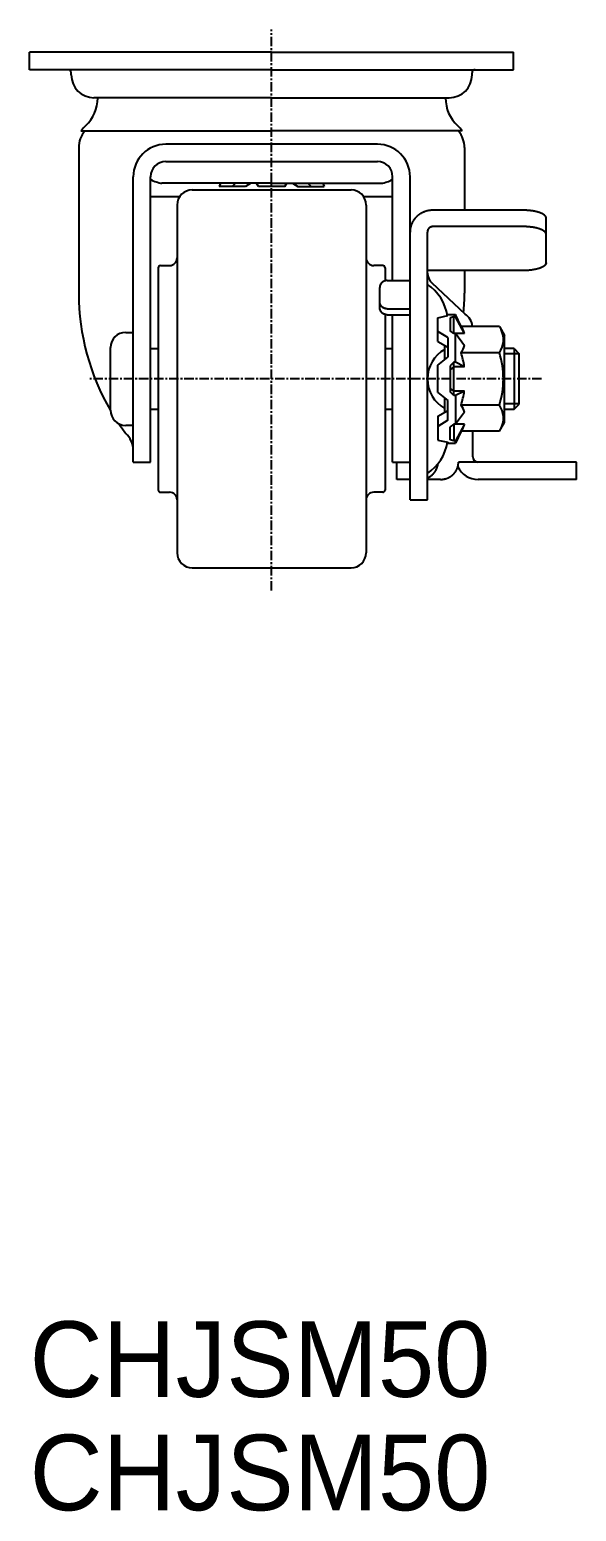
# Model space of a CAD drawing. Extents: x -3293 to -3089, y -779 to -454.
# Drawn here: x -3293.4 to -3221.1, y -778.6 to -582.6 of the extents above; entities that cross this region are included whole.
import ezdxf

# ---------------------------------------------------------------- set-up
doc = ezdxf.new("R2010")
doc.units = 0
doc.linetypes.add('CENTER', pattern=[2, 1.25, -0.25, 0.25, -0.25])
doc.layers.get('0').update_dxf_attribs({"linetype": 'CONTINUOUS'})
doc.layers.get('DEFPOINTS').update_dxf_attribs({"linetype": 'CONTINUOUS'})
doc.layers.add('CENTER', color=1, linetype='CENTER')

msp = doc.modelspace()

# ---------------------------------------------------------------- linework, layer by layer
at = {"color": 7, "linetype": 'CONTINUOUS'}
for p, q in [((-3261.37, -585.61), (-3293.37, -585.61)), ((-3293.37, -587.91), (-3293.37, -585.61)), ((-3261.37, -585.61), (-3229.37, -585.61)), ((-3229.37, -587.91), (-3229.37, -585.61)), ((-3261.37, -587.91), (-3293.37, -587.91)), ((-3261.37, -587.91), (-3229.37, -587.91)), ((-3287.87, -588.61), (-3287.87, -588.31)), ((-3234.87, -588.61), (-3234.87, -588.31)), ((-3261.37, -591.61), (-3284.87, -591.61)), ((-3284.37, -591.61), (-3284.37, -591.66)), ((-3261.37, -591.61), (-3237.87, -591.61)), ((-3238.37, -591.61), (-3238.37, -591.66)), ((-3286.59, -596.01), (-3261.37, -596.01)), ((-3247.37, -597.77), (-3275.37, -597.77)), ((-3236.15, -596.01), (-3261.37, -596.01)), ((-3286.87, -598.22), (-3286.87, -617.49)), ((-3235.87, -598.22), (-3235.87, -606.5)), ((-3275.37, -600.06), (-3247.37, -600.06)), ((-3279.67, -639.81), (-3279.67, -602.07)), ((-3277.37, -639.81), (-3277.37, -602.06)), ((-3261.37, -602.94), (-3275.87, -602.94)), ((-3268.13, -602.94), (-3268.32, -603.34)), ((-3264.83, -603.34), (-3268.32, -603.34)), ((-3266.14, -602.94), (-3266.58, -603.34)), ((-3264.14, -602.94), (-3264.83, -603.34)), ((-3263.11, -603.34), (-3263.37, -602.94)), ((-3259.63, -603.34), (-3263.11, -603.34)), ((-3261.37, -602.94), (-3246.87, -602.94)), ((-3259.63, -603.34), (-3259.37, -602.94)), ((-3258.6, -602.94), (-3257.91, -603.34)), ((-3257.91, -603.34), (-3254.42, -603.34)), ((-3256.6, -602.94), (-3256.16, -603.34)), ((-3254.61, -602.94), (-3254.42, -603.34)), ((-3245.37, -615.79), (-3245.37, -602.06)), ((-3243.07, -644.81), (-3243.07, -602.07)), ((-3273.55, -604.72), (-3277.37, -604.72)), ((-3271.87, -603.81), (-3250.87, -603.81)), ((-3245.37, -604.72), (-3249.19, -604.72)), ((-3273.87, -605.81), (-3273.87, -651.81)), ((-3248.87, -605.81), (-3248.87, -651.81)), ((-3228.07, -606.5), (-3240.07, -606.5)), ((-3225.07, -613.45), (-3225.07, -607.53)), ((-3240.77, -644.81), (-3240.77, -609.4)), ((-3228.07, -608.66), (-3240.07, -608.66)), ((-3276.37, -614.11), (-3276.37, -643.51)), ((-3276.07, -613.81), (-3274.87, -613.81)), ((-3246.67, -613.81), (-3247.87, -613.81)), ((-3246.37, -614.11), (-3246.37, -615.83)), ((-3228.07, -614.48), (-3240.77, -614.48)), ((-3235.87, -614.48), (-3235.87, -617.49)), ((-3247.07, -619.39), (-3247.07, -616.73)), ((-3246.07, -615.79), (-3243.07, -615.79)), ((-3235.77, -620.23), (-3240.13, -616.13)), ((-3247.07, -619.54), (-3247.06, -619.54)), ((-3246.37, -620.29), (-3246.37, -643.51)), ((-3246.07, -619.54), (-3243.07, -619.54)), ((-3246.07, -620.33), (-3243.07, -620.33)), ((-3245.37, -639.81), (-3245.37, -620.33)), ((-3239.37, -620.72), (-3238.07, -620.44)), ((-3239.37, -623.86), (-3239.37, -620.72)), ((-3238.07, -620.31), (-3237.07, -620.31)), ((-3238.07, -620.44), (-3238.07, -620.31)), ((-3237.27, -620.6), (-3237.77, -620.74)), ((-3237.77, -620.74), (-3237.77, -622.46)), ((-3237.27, -622.8), (-3237.27, -620.6)), ((-3237.07, -620.6), (-3237.27, -620.6)), ((-3236.31, -621.88), (-3237.07, -620.31)), ((-3237.07, -620.31), (-3237.07, -620.6)), ((-3235.88, -622.81), (-3237.07, -620.6)), ((-3280.67, -622.66), (-3279.67, -622.66)), ((-3238.07, -623.33), (-3239.37, -622.52)), ((-3237.27, -622.8), (-3237.77, -622.46)), ((-3237.07, -622.8), (-3237.27, -622.8)), ((-3237.07, -626.61), (-3237.07, -622.8)), ((-3235.88, -624.42), (-3237.07, -622.8)), ((-3235.88, -622.81), (-3237.06, -622.81)), ((-3231.25, -621.88), (-3236.31, -621.88)), ((-3231.25, -621.88), (-3230.57, -623.06)), ((-3230.57, -634.56), (-3230.57, -623.06)), ((-3282.67, -632.96), (-3282.67, -624.66)), ((-3277.37, -624.81), (-3276.37, -624.81)), ((-3246.37, -624.81), (-3245.37, -624.81)), ((-3239.37, -623.86), (-3238.07, -624.61)), ((-3238.47, -626.26), (-3238.47, -624.38)), ((-3238.07, -623.33), (-3238.07, -625.93)), ((-3229.3, -624.81), (-3230.57, -624.81)), ((-3229.3, -624.81), (-3229.3, -632.81)), ((-3229.3, -624.81), (-3228.67, -625.44)), ((-3239.37, -627.01), (-3238.07, -625.93)), ((-3239.37, -630.61), (-3239.37, -627.01)), ((-3237.27, -626.61), (-3237.77, -627.1)), ((-3237.77, -627.1), (-3237.77, -630.52)), ((-3237.07, -626.61), (-3237.27, -626.61)), ((-3237.27, -631.01), (-3237.27, -626.61)), ((-3235.88, -627.2), (-3237.07, -626.61)), ((-3231.25, -625.35), (-3236.31, -625.35)), ((-3228.67, -625.44), (-3228.67, -632.19)), ((-3237.27, -627.2), (-3237.77, -627.59)), ((-3235.88, -627.2), (-3237.27, -627.2)), ((-3239.37, -630.61), (-3238.07, -631.69)), ((-3237.27, -630.42), (-3237.77, -630.03)), ((-3237.27, -631.01), (-3237.77, -630.52)), ((-3235.88, -630.42), (-3237.27, -630.42)), ((-3237.07, -631.01), (-3237.27, -631.01)), ((-3235.88, -630.42), (-3237.07, -631.01)), ((-3237.07, -631.01), (-3237.07, -634.82)), ((-3277.37, -632.81), (-3276.37, -632.81)), ((-3246.37, -632.81), (-3245.37, -632.81)), ((-3239.37, -633.76), (-3238.07, -633.01)), ((-3238.47, -633.24), (-3238.47, -631.36)), ((-3238.07, -634.29), (-3238.07, -631.69)), ((-3231.25, -632.27), (-3236.31, -632.27)), ((-3230.57, -632.81), (-3229.3, -632.81)), ((-3229.3, -632.81), (-3228.67, -632.19)), ((-3279.67, -634.96), (-3280.67, -634.96)), ((-3239.37, -633.76), (-3239.37, -636.91)), ((-3238.07, -634.29), (-3239.37, -635.1)), ((-3237.27, -634.82), (-3237.77, -635.16)), ((-3237.07, -634.82), (-3237.27, -634.82)), ((-3237.27, -634.82), (-3237.27, -637.02)), ((-3235.88, -633.2), (-3237.07, -634.82)), ((-3235.88, -634.81), (-3237.07, -637.02)), ((-3235.88, -634.81), (-3237.06, -634.81)), ((-3231.25, -635.74), (-3230.57, -634.56)), ((-3239.37, -636.91), (-3238.07, -637.18)), ((-3237.77, -636.88), (-3237.77, -635.16)), ((-3237.27, -637.02), (-3237.77, -636.88)), ((-3236.31, -635.74), (-3237.07, -637.31)), ((-3231.25, -635.74), (-3236.31, -635.74)), ((-3234.77, -639.11), (-3234.77, -635.74)), ((-3238.07, -637.18), (-3238.07, -637.31)), ((-3238.07, -637.31), (-3237.07, -637.31)), ((-3237.07, -637.02), (-3237.27, -637.02)), ((-3237.07, -637.31), (-3237.07, -637.02)), ((-3279.67, -639.81), (-3277.37, -639.81)), ((-3245.37, -639.81), (-3243.07, -639.81)), ((-3244.79, -642.11), (-3244.79, -639.81)), ((-3221.07, -639.81), (-3236.66, -639.81)), ((-3221.07, -642.11), (-3221.07, -639.81)), ((-3243.07, -642.11), (-3244.79, -642.11)), ((-3239.02, -642.11), (-3240.77, -642.11)), ((-3221.07, -642.11), (-3234.07, -642.11)), ((-3276.07, -643.81), (-3274.87, -643.81)), ((-3246.67, -643.81), (-3247.87, -643.81)), ((-3243.07, -644.81), (-3240.77, -644.81)), ((-3271.87, -653.81), (-3250.87, -653.81))]:
    msp.add_line(p, q, dxfattribs=at)
at = {"color": 3, "linetype": 'CONTINUOUS'}
for p, q in [((-3228.67, -625.49), (-3230.57, -625.49)), ((-3228.67, -632.13), (-3230.57, -632.13))]:
    msp.add_line(p, q, dxfattribs=at)
at = {"color": 7, "linetype": 'CONTINUOUS'}
for points in [[(-3240.07, -606.5, 0), (-3240.11, -606.5, 0), (-3240.14, -606.5, 0), (-3240.18, -606.51, 0), (-3240.22, -606.51, 0), (-3240.25, -606.51, 0), (-3240.29, -606.51, 0), (-3240.33, -606.51, 0), (-3240.36, -606.52, 0), (-3240.4, -606.52, 0), (-3240.44, -606.52, 0), (-3240.47, -606.53, 0), (-3240.51, -606.53, 0), (-3240.55, -606.54, 0), (-3240.58, -606.55, 0), (-3240.62, -606.55, 0), (-3240.66, -606.56, 0), (-3240.69, -606.57, 0), (-3240.73, -606.57, 0), (-3240.76, -606.58, 0), (-3240.8, -606.59, 0), (-3240.84, -606.6, 0), (-3240.87, -606.61, 0), (-3240.91, -606.62, 0), (-3240.94, -606.63, 0), (-3240.98, -606.64, 0), (-3241.01, -606.65, 0), (-3241.05, -606.66, 0), (-3241.08, -606.67, 0), (-3241.12, -606.68, 0), (-3241.15, -606.7, 0), (-3241.18, -606.71, 0), (-3241.22, -606.72, 0), (-3241.25, -606.74, 0), (-3241.29, -606.75, 0), (-3241.32, -606.77, 0), (-3241.35, -606.78, 0), (-3241.39, -606.8, 0), (-3241.42, -606.81, 0), (-3241.45, -606.83, 0), (-3241.48, -606.85, 0), (-3241.52, -606.86, 0), (-3241.55, -606.88, 0), (-3241.58, -606.9, 0), (-3241.61, -606.92, 0), (-3241.64, -606.93, 0), (-3241.68, -606.95, 0), (-3241.71, -606.97, 0), (-3241.74, -606.99, 0), (-3241.77, -607.01, 0), (-3241.8, -607.03, 0), (-3241.83, -607.05, 0), (-3241.86, -607.07, 0), (-3241.89, -607.1, 0), (-3241.92, -607.12, 0), (-3241.95, -607.14, 0), (-3241.97, -607.16, 0), (-3242, -607.18, 0), (-3242.03, -607.21, 0), (-3242.06, -607.23, 0), (-3242.09, -607.25, 0), (-3242.11, -607.28, 0), (-3242.14, -607.3, 0), (-3242.17, -607.33, 0), (-3242.19, -607.35, 0), (-3242.22, -607.38, 0), (-3242.24, -607.4, 0), (-3242.27, -607.43, 0), (-3242.29, -607.46, 0), (-3242.32, -607.48, 0), (-3242.34, -607.51, 0), (-3242.37, -607.54, 0), (-3242.39, -607.56, 0), (-3242.41, -607.59, 0), (-3242.44, -607.62, 0), (-3242.46, -607.65, 0), (-3242.48, -607.68, 0), (-3242.5, -607.7, 0), (-3242.52, -607.73, 0), (-3242.54, -607.76, 0), (-3242.56, -607.79, 0), (-3242.59, -607.82, 0), (-3242.61, -607.85, 0), (-3242.62, -607.88, 0), (-3242.64, -607.91, 0), (-3242.66, -607.94, 0), (-3242.68, -607.97, 0), (-3242.7, -608.01, 0), (-3242.72, -608.04, 0), (-3242.73, -608.07, 0), (-3242.75, -608.1, 0), (-3242.77, -608.13, 0), (-3242.78, -608.16, 0), (-3242.8, -608.2, 0), (-3242.81, -608.23, 0), (-3242.83, -608.26, 0), (-3242.84, -608.29, 0), (-3242.86, -608.33, 0), (-3242.87, -608.36, 0), (-3242.88, -608.39, 0), (-3242.9, -608.43, 0), (-3242.91, -608.46, 0), (-3242.92, -608.49, 0), (-3242.93, -608.53, 0), (-3242.94, -608.56, 0), (-3242.95, -608.6, 0), (-3242.96, -608.63, 0), (-3242.97, -608.66, 0), (-3242.98, -608.7, 0), (-3242.99, -608.73, 0), (-3243, -608.77, 0), (-3243.01, -608.8, 0), (-3243.01, -608.84, 0), (-3243.02, -608.87, 0), (-3243.03, -608.91, 0), (-3243.03, -608.94, 0), (-3243.04, -608.98, 0), (-3243.04, -609.01, 0), (-3243.05, -609.05, 0), (-3243.05, -609.08, 0), (-3243.06, -609.12, 0), (-3243.06, -609.15, 0), (-3243.06, -609.19, 0), (-3243.06, -609.23, 0), (-3243.07, -609.26, 0), (-3243.07, -609.3, 0), (-3243.07, -609.33, 0), (-3243.07, -609.37, 0), (-3243.07, -609.4, 0)], [(-3225.07, -607.53, 0), (-3225.07, -607.52, 0), (-3225.07, -607.5, 0), (-3225.07, -607.49, 0), (-3225.07, -607.48, 0), (-3225.08, -607.47, 0), (-3225.08, -607.45, 0), (-3225.08, -607.44, 0), (-3225.09, -607.43, 0), (-3225.09, -607.42, 0), (-3225.09, -607.4, 0), (-3225.1, -607.39, 0), (-3225.1, -607.38, 0), (-3225.11, -607.37, 0), (-3225.11, -607.35, 0), (-3225.12, -607.34, 0), (-3225.13, -607.33, 0), (-3225.14, -607.32, 0), (-3225.14, -607.3, 0), (-3225.15, -607.29, 0), (-3225.16, -607.28, 0), (-3225.17, -607.27, 0), (-3225.18, -607.26, 0), (-3225.19, -607.24, 0), (-3225.2, -607.23, 0), (-3225.21, -607.22, 0), (-3225.22, -607.21, 0), (-3225.23, -607.2, 0), (-3225.25, -607.18, 0), (-3225.26, -607.17, 0), (-3225.27, -607.16, 0), (-3225.29, -607.15, 0), (-3225.3, -607.14, 0), (-3225.31, -607.12, 0), (-3225.33, -607.11, 0), (-3225.34, -607.1, 0), (-3225.36, -607.09, 0), (-3225.37, -607.08, 0), (-3225.39, -607.07, 0), (-3225.41, -607.06, 0), (-3225.42, -607.05, 0), (-3225.44, -607.03, 0), (-3225.46, -607.02, 0), (-3225.48, -607.01, 0), (-3225.5, -607, 0), (-3225.52, -606.99, 0), (-3225.54, -606.98, 0), (-3225.56, -606.97, 0), (-3225.58, -606.96, 0), (-3225.6, -606.95, 0), (-3225.62, -606.94, 0), (-3225.64, -606.93, 0), (-3225.66, -606.92, 0), (-3225.68, -606.91, 0), (-3225.71, -606.9, 0), (-3225.73, -606.89, 0), (-3225.75, -606.88, 0), (-3225.78, -606.87, 0), (-3225.8, -606.86, 0), (-3225.82, -606.85, 0), (-3225.85, -606.84, 0), (-3225.87, -606.83, 0), (-3225.9, -606.82, 0), (-3225.92, -606.81, 0), (-3225.95, -606.8, 0), (-3225.98, -606.79, 0), (-3226, -606.79, 0), (-3226.03, -606.78, 0), (-3226.06, -606.77, 0), (-3226.08, -606.76, 0), (-3226.11, -606.75, 0), (-3226.14, -606.74, 0), (-3226.17, -606.74, 0), (-3226.2, -606.73, 0), (-3226.22, -606.72, 0), (-3226.25, -606.71, 0), (-3226.28, -606.71, 0), (-3226.31, -606.7, 0), (-3226.34, -606.69, 0), (-3226.37, -606.68, 0), (-3226.4, -606.68, 0), (-3226.43, -606.67, 0), (-3226.47, -606.66, 0), (-3226.5, -606.66, 0), (-3226.53, -606.65, 0), (-3226.56, -606.64, 0), (-3226.59, -606.64, 0), (-3226.62, -606.63, 0), (-3226.66, -606.62, 0), (-3226.69, -606.62, 0), (-3226.72, -606.61, 0), (-3226.75, -606.61, 0), (-3226.79, -606.6, 0), (-3226.82, -606.6, 0), (-3226.85, -606.59, 0), (-3226.89, -606.59, 0), (-3226.92, -606.58, 0), (-3226.96, -606.58, 0), (-3226.99, -606.57, 0), (-3227.03, -606.57, 0), (-3227.06, -606.56, 0), (-3227.09, -606.56, 0), (-3227.13, -606.55, 0), (-3227.16, -606.55, 0), (-3227.2, -606.55, 0), (-3227.24, -606.54, 0), (-3227.27, -606.54, 0), (-3227.31, -606.54, 0), (-3227.34, -606.53, 0), (-3227.38, -606.53, 0), (-3227.41, -606.53, 0), (-3227.45, -606.53, 0), (-3227.49, -606.52, 0), (-3227.52, -606.52, 0), (-3227.56, -606.52, 0), (-3227.59, -606.52, 0), (-3227.63, -606.51, 0), (-3227.67, -606.51, 0), (-3227.7, -606.51, 0), (-3227.74, -606.51, 0), (-3227.78, -606.51, 0), (-3227.81, -606.51, 0), (-3227.85, -606.51, 0), (-3227.89, -606.51, 0), (-3227.92, -606.5, 0), (-3227.96, -606.5, 0), (-3228, -606.5, 0), (-3228.03, -606.5, 0), (-3228.07, -606.5, 0)], [(-3240.07, -608.66, 0), (-3240.08, -608.66, 0), (-3240.09, -608.66, 0), (-3240.1, -608.66, 0), (-3240.1, -608.67, 0), (-3240.11, -608.67, 0), (-3240.12, -608.67, 0), (-3240.13, -608.67, 0), (-3240.14, -608.67, 0), (-3240.15, -608.67, 0), (-3240.16, -608.67, 0), (-3240.16, -608.67, 0), (-3240.17, -608.67, 0), (-3240.18, -608.67, 0), (-3240.19, -608.68, 0), (-3240.2, -608.68, 0), (-3240.21, -608.68, 0), (-3240.22, -608.68, 0), (-3240.22, -608.68, 0), (-3240.23, -608.68, 0), (-3240.24, -608.69, 0), (-3240.25, -608.69, 0), (-3240.26, -608.69, 0), (-3240.27, -608.69, 0), (-3240.27, -608.7, 0), (-3240.28, -608.7, 0), (-3240.29, -608.7, 0), (-3240.3, -608.7, 0), (-3240.31, -608.71, 0), (-3240.31, -608.71, 0), (-3240.32, -608.71, 0), (-3240.33, -608.72, 0), (-3240.34, -608.72, 0), (-3240.35, -608.72, 0), (-3240.35, -608.73, 0), (-3240.36, -608.73, 0), (-3240.37, -608.74, 0), (-3240.38, -608.74, 0), (-3240.39, -608.74, 0), (-3240.39, -608.75, 0), (-3240.4, -608.75, 0), (-3240.41, -608.76, 0), (-3240.42, -608.76, 0), (-3240.42, -608.76, 0), (-3240.43, -608.77, 0), (-3240.44, -608.77, 0), (-3240.45, -608.78, 0), (-3240.45, -608.78, 0), (-3240.46, -608.79, 0), (-3240.47, -608.79, 0), (-3240.47, -608.8, 0), (-3240.48, -608.8, 0), (-3240.49, -608.81, 0), (-3240.49, -608.82, 0), (-3240.5, -608.82, 0), (-3240.51, -608.83, 0), (-3240.51, -608.83, 0), (-3240.52, -608.84, 0), (-3240.53, -608.84, 0), (-3240.53, -608.85, 0), (-3240.54, -608.86, 0), (-3240.55, -608.86, 0), (-3240.55, -608.87, 0), (-3240.56, -608.87, 0), (-3240.57, -608.88, 0), (-3240.57, -608.89, 0), (-3240.58, -608.89, 0), (-3240.58, -608.9, 0), (-3240.59, -608.91, 0), (-3240.59, -608.91, 0), (-3240.6, -608.92, 0), (-3240.61, -608.93, 0), (-3240.61, -608.93, 0), (-3240.62, -608.94, 0), (-3240.62, -608.95, 0), (-3240.63, -608.96, 0), (-3240.63, -608.96, 0), (-3240.64, -608.97, 0), (-3240.64, -608.98, 0), (-3240.65, -608.99, 0), (-3240.65, -608.99, 0), (-3240.66, -609, 0), (-3240.66, -609.01, 0), (-3240.67, -609.02, 0), (-3240.67, -609.02, 0), (-3240.68, -609.03, 0), (-3240.68, -609.04, 0), (-3240.68, -609.05, 0), (-3240.69, -609.06, 0), (-3240.69, -609.06, 0), (-3240.7, -609.07, 0), (-3240.7, -609.08, 0), (-3240.7, -609.09, 0), (-3240.71, -609.1, 0), (-3240.71, -609.1, 0), (-3240.71, -609.11, 0), (-3240.72, -609.12, 0), (-3240.72, -609.13, 0), (-3240.72, -609.14, 0), (-3240.73, -609.15, 0), (-3240.73, -609.15, 0), (-3240.73, -609.16, 0), (-3240.74, -609.17, 0), (-3240.74, -609.18, 0), (-3240.74, -609.19, 0), (-3240.74, -609.2, 0), (-3240.75, -609.21, 0), (-3240.75, -609.22, 0), (-3240.75, -609.22, 0), (-3240.75, -609.23, 0), (-3240.75, -609.24, 0), (-3240.76, -609.25, 0), (-3240.76, -609.26, 0), (-3240.76, -609.27, 0), (-3240.76, -609.28, 0), (-3240.76, -609.29, 0), (-3240.76, -609.3, 0), (-3240.76, -609.3, 0), (-3240.77, -609.31, 0), (-3240.77, -609.32, 0), (-3240.77, -609.33, 0), (-3240.77, -609.34, 0), (-3240.77, -609.35, 0), (-3240.77, -609.36, 0), (-3240.77, -609.37, 0), (-3240.77, -609.38, 0), (-3240.77, -609.39, 0), (-3240.77, -609.39, 0), (-3240.77, -609.4, 0)], [(-3225.07, -609.69, 0), (-3225.07, -609.68, 0), (-3225.07, -609.67, 0), (-3225.07, -609.65, 0), (-3225.07, -609.64, 0), (-3225.08, -609.63, 0), (-3225.08, -609.62, 0), (-3225.08, -609.6, 0), (-3225.09, -609.59, 0), (-3225.09, -609.58, 0), (-3225.09, -609.56, 0), (-3225.1, -609.55, 0), (-3225.1, -609.54, 0), (-3225.11, -609.53, 0), (-3225.11, -609.52, 0), (-3225.12, -609.5, 0), (-3225.13, -609.49, 0), (-3225.14, -609.48, 0), (-3225.14, -609.47, 0), (-3225.15, -609.45, 0), (-3225.16, -609.44, 0), (-3225.17, -609.43, 0), (-3225.18, -609.42, 0), (-3225.19, -609.4, 0), (-3225.2, -609.39, 0), (-3225.21, -609.38, 0), (-3225.22, -609.37, 0), (-3225.23, -609.36, 0), (-3225.25, -609.34, 0), (-3225.26, -609.33, 0), (-3225.27, -609.32, 0), (-3225.29, -609.31, 0), (-3225.3, -609.3, 0), (-3225.31, -609.29, 0), (-3225.33, -609.27, 0), (-3225.34, -609.26, 0), (-3225.36, -609.25, 0), (-3225.37, -609.24, 0), (-3225.39, -609.23, 0), (-3225.41, -609.22, 0), (-3225.42, -609.21, 0), (-3225.44, -609.2, 0), (-3225.46, -609.18, 0), (-3225.48, -609.17, 0), (-3225.5, -609.16, 0), (-3225.52, -609.15, 0), (-3225.54, -609.14, 0), (-3225.56, -609.13, 0), (-3225.58, -609.12, 0), (-3225.6, -609.11, 0), (-3225.62, -609.1, 0), (-3225.64, -609.09, 0), (-3225.66, -609.08, 0), (-3225.68, -609.07, 0), (-3225.71, -609.06, 0), (-3225.73, -609.05, 0), (-3225.75, -609.04, 0), (-3225.78, -609.03, 0), (-3225.8, -609.02, 0), (-3225.82, -609.01, 0), (-3225.85, -609, 0), (-3225.87, -608.99, 0), (-3225.9, -608.98, 0), (-3225.92, -608.97, 0), (-3225.95, -608.96, 0), (-3225.98, -608.96, 0), (-3226, -608.95, 0), (-3226.03, -608.94, 0), (-3226.06, -608.93, 0), (-3226.08, -608.92, 0), (-3226.11, -608.91, 0), (-3226.14, -608.91, 0), (-3226.17, -608.9, 0), (-3226.2, -608.89, 0), (-3226.22, -608.88, 0), (-3226.25, -608.87, 0), (-3226.28, -608.87, 0), (-3226.31, -608.86, 0), (-3226.34, -608.85, 0), (-3226.37, -608.84, 0), (-3226.4, -608.84, 0), (-3226.43, -608.83, 0), (-3226.47, -608.82, 0), (-3226.5, -608.82, 0), (-3226.53, -608.81, 0), (-3226.56, -608.8, 0), (-3226.59, -608.8, 0), (-3226.62, -608.79, 0), (-3226.66, -608.79, 0), (-3226.69, -608.78, 0), (-3226.72, -608.77, 0), (-3226.75, -608.77, 0), (-3226.79, -608.76, 0), (-3226.82, -608.76, 0), (-3226.85, -608.75, 0), (-3226.89, -608.75, 0), (-3226.92, -608.74, 0), (-3226.96, -608.74, 0), (-3226.99, -608.73, 0), (-3227.03, -608.73, 0), (-3227.06, -608.72, 0), (-3227.09, -608.72, 0), (-3227.13, -608.72, 0), (-3227.16, -608.71, 0), (-3227.2, -608.71, 0), (-3227.24, -608.71, 0), (-3227.27, -608.7, 0), (-3227.31, -608.7, 0), (-3227.34, -608.7, 0), (-3227.38, -608.69, 0), (-3227.41, -608.69, 0), (-3227.45, -608.69, 0), (-3227.49, -608.68, 0), (-3227.52, -608.68, 0), (-3227.56, -608.68, 0), (-3227.59, -608.68, 0), (-3227.63, -608.68, 0), (-3227.67, -608.67, 0), (-3227.7, -608.67, 0), (-3227.74, -608.67, 0), (-3227.78, -608.67, 0), (-3227.81, -608.67, 0), (-3227.85, -608.67, 0), (-3227.89, -608.67, 0), (-3227.92, -608.67, 0), (-3227.96, -608.67, 0), (-3228, -608.66, 0), (-3228.03, -608.66, 0), (-3228.07, -608.66, 0)], [(-3225.07, -613.45, 0), (-3225.07, -613.47, 0), (-3225.07, -613.48, 0), (-3225.07, -613.49, 0), (-3225.07, -613.5, 0), (-3225.08, -613.52, 0), (-3225.08, -613.53, 0), (-3225.08, -613.54, 0), (-3225.09, -613.55, 0), (-3225.09, -613.57, 0), (-3225.09, -613.58, 0), (-3225.1, -613.59, 0), (-3225.1, -613.6, 0), (-3225.11, -613.62, 0), (-3225.11, -613.63, 0), (-3225.12, -613.64, 0), (-3225.13, -613.65, 0), (-3225.14, -613.67, 0), (-3225.14, -613.68, 0), (-3225.15, -613.69, 0), (-3225.16, -613.7, 0), (-3225.17, -613.71, 0), (-3225.18, -613.73, 0), (-3225.19, -613.74, 0), (-3225.2, -613.75, 0), (-3225.21, -613.76, 0), (-3225.22, -613.77, 0), (-3225.23, -613.79, 0), (-3225.25, -613.8, 0), (-3225.26, -613.81, 0), (-3225.27, -613.82, 0), (-3225.29, -613.83, 0), (-3225.3, -613.85, 0), (-3225.31, -613.86, 0), (-3225.33, -613.87, 0), (-3225.34, -613.88, 0), (-3225.36, -613.89, 0), (-3225.37, -613.9, 0), (-3225.39, -613.91, 0), (-3225.41, -613.93, 0), (-3225.42, -613.94, 0), (-3225.44, -613.95, 0), (-3225.46, -613.96, 0), (-3225.48, -613.97, 0), (-3225.5, -613.98, 0), (-3225.52, -613.99, 0), (-3225.54, -614, 0), (-3225.56, -614.01, 0), (-3225.58, -614.02, 0), (-3225.6, -614.03, 0), (-3225.62, -614.04, 0), (-3225.64, -614.05, 0), (-3225.66, -614.06, 0), (-3225.68, -614.07, 0), (-3225.71, -614.08, 0), (-3225.73, -614.09, 0), (-3225.75, -614.1, 0), (-3225.78, -614.11, 0), (-3225.8, -614.12, 0), (-3225.82, -614.13, 0), (-3225.85, -614.14, 0), (-3225.87, -614.15, 0), (-3225.9, -614.16, 0), (-3225.92, -614.17, 0), (-3225.95, -614.18, 0), (-3225.98, -614.19, 0), (-3226, -614.2, 0), (-3226.03, -614.2, 0), (-3226.06, -614.21, 0), (-3226.08, -614.22, 0), (-3226.11, -614.23, 0), (-3226.14, -614.24, 0), (-3226.17, -614.25, 0), (-3226.2, -614.25, 0), (-3226.22, -614.26, 0), (-3226.25, -614.27, 0), (-3226.28, -614.28, 0), (-3226.31, -614.28, 0), (-3226.34, -614.29, 0), (-3226.37, -614.3, 0), (-3226.4, -614.31, 0), (-3226.43, -614.31, 0), (-3226.47, -614.32, 0), (-3226.5, -614.33, 0), (-3226.53, -614.33, 0), (-3226.56, -614.34, 0), (-3226.59, -614.35, 0), (-3226.62, -614.35, 0), (-3226.66, -614.36, 0), (-3226.69, -614.36, 0), (-3226.72, -614.37, 0), (-3226.75, -614.37, 0), (-3226.79, -614.38, 0), (-3226.82, -614.39, 0), (-3226.85, -614.39, 0), (-3226.89, -614.4, 0), (-3226.92, -614.4, 0), (-3226.96, -614.41, 0), (-3226.99, -614.41, 0), (-3227.03, -614.41, 0), (-3227.06, -614.42, 0), (-3227.09, -614.42, 0), (-3227.13, -614.43, 0), (-3227.16, -614.43, 0), (-3227.2, -614.43, 0), (-3227.24, -614.44, 0), (-3227.27, -614.44, 0), (-3227.31, -614.44, 0), (-3227.34, -614.45, 0), (-3227.38, -614.45, 0), (-3227.41, -614.45, 0), (-3227.45, -614.46, 0), (-3227.49, -614.46, 0), (-3227.52, -614.46, 0), (-3227.56, -614.46, 0), (-3227.59, -614.47, 0), (-3227.63, -614.47, 0), (-3227.67, -614.47, 0), (-3227.7, -614.47, 0), (-3227.74, -614.47, 0), (-3227.78, -614.47, 0), (-3227.81, -614.47, 0), (-3227.85, -614.48, 0), (-3227.89, -614.48, 0), (-3227.92, -614.48, 0), (-3227.96, -614.48, 0), (-3228, -614.48, 0), (-3228.03, -614.48, 0), (-3228.07, -614.48, 0)], [(-3246.07, -615.79, 0), (-3246.08, -615.79, 0), (-3246.1, -615.79, 0), (-3246.11, -615.79, 0), (-3246.12, -615.79, 0), (-3246.13, -615.79, 0), (-3246.14, -615.79, 0), (-3246.16, -615.79, 0), (-3246.17, -615.79, 0), (-3246.18, -615.79, 0), (-3246.19, -615.79, 0), (-3246.21, -615.79, 0), (-3246.22, -615.8, 0), (-3246.23, -615.8, 0), (-3246.24, -615.8, 0), (-3246.25, -615.8, 0), (-3246.27, -615.8, 0), (-3246.28, -615.81, 0), (-3246.29, -615.81, 0), (-3246.3, -615.81, 0), (-3246.31, -615.81, 0), (-3246.33, -615.82, 0), (-3246.34, -615.82, 0), (-3246.35, -615.82, 0), (-3246.36, -615.83, 0), (-3246.37, -615.83, 0), (-3246.38, -615.83, 0), (-3246.4, -615.84, 0), (-3246.41, -615.84, 0), (-3246.42, -615.84, 0), (-3246.43, -615.85, 0), (-3246.44, -615.85, 0), (-3246.45, -615.86, 0), (-3246.46, -615.86, 0), (-3246.48, -615.87, 0), (-3246.49, -615.87, 0), (-3246.5, -615.88, 0), (-3246.51, -615.88, 0), (-3246.52, -615.89, 0), (-3246.53, -615.89, 0), (-3246.54, -615.9, 0), (-3246.55, -615.9, 0), (-3246.56, -615.91, 0), (-3246.57, -615.91, 0), (-3246.58, -615.92, 0), (-3246.6, -615.93, 0), (-3246.61, -615.93, 0), (-3246.62, -615.94, 0), (-3246.63, -615.94, 0), (-3246.64, -615.95, 0), (-3246.65, -615.96, 0), (-3246.66, -615.96, 0), (-3246.67, -615.97, 0), (-3246.68, -615.98, 0), (-3246.69, -615.98, 0), (-3246.7, -615.99, 0), (-3246.7, -616, 0), (-3246.71, -616.01, 0), (-3246.72, -616.01, 0), (-3246.73, -616.02, 0), (-3246.74, -616.03, 0), (-3246.75, -616.04, 0), (-3246.76, -616.04, 0), (-3246.77, -616.05, 0), (-3246.78, -616.06, 0), (-3246.79, -616.07, 0), (-3246.79, -616.08, 0), (-3246.8, -616.09, 0), (-3246.81, -616.09, 0), (-3246.82, -616.1, 0), (-3246.83, -616.11, 0), (-3246.84, -616.12, 0), (-3246.84, -616.13, 0), (-3246.85, -616.14, 0), (-3246.86, -616.15, 0), (-3246.87, -616.16, 0), (-3246.87, -616.17, 0), (-3246.88, -616.17, 0), (-3246.89, -616.18, 0), (-3246.9, -616.19, 0), (-3246.9, -616.2, 0), (-3246.91, -616.21, 0), (-3246.92, -616.22, 0), (-3246.92, -616.23, 0), (-3246.93, -616.24, 0), (-3246.93, -616.25, 0), (-3246.94, -616.26, 0), (-3246.95, -616.27, 0), (-3246.95, -616.28, 0), (-3246.96, -616.29, 0), (-3246.96, -616.3, 0), (-3246.97, -616.31, 0), (-3246.97, -616.32, 0), (-3246.98, -616.33, 0), (-3246.98, -616.34, 0), (-3246.99, -616.36, 0), (-3246.99, -616.37, 0), (-3247, -616.38, 0), (-3247, -616.39, 0), (-3247.01, -616.4, 0), (-3247.01, -616.41, 0), (-3247.02, -616.42, 0), (-3247.02, -616.43, 0), (-3247.02, -616.44, 0), (-3247.03, -616.45, 0), (-3247.03, -616.46, 0), (-3247.03, -616.47, 0), (-3247.04, -616.49, 0), (-3247.04, -616.5, 0), (-3247.04, -616.51, 0), (-3247.05, -616.52, 0), (-3247.05, -616.53, 0), (-3247.05, -616.54, 0), (-3247.05, -616.55, 0), (-3247.06, -616.56, 0), (-3247.06, -616.58, 0), (-3247.06, -616.59, 0), (-3247.06, -616.6, 0), (-3247.06, -616.61, 0), (-3247.06, -616.62, 0), (-3247.07, -616.63, 0), (-3247.07, -616.64, 0), (-3247.07, -616.66, 0), (-3247.07, -616.67, 0), (-3247.07, -616.68, 0), (-3247.07, -616.69, 0), (-3247.07, -616.7, 0), (-3247.07, -616.71, 0), (-3247.07, -616.73, 0)], [(-3246.07, -619.54, 0), (-3246.08, -619.54, 0), (-3246.1, -619.54, 0), (-3246.11, -619.54, 0), (-3246.12, -619.54, 0), (-3246.13, -619.54, 0), (-3246.14, -619.54, 0), (-3246.16, -619.54, 0), (-3246.17, -619.54, 0), (-3246.18, -619.54, 0), (-3246.19, -619.54, 0), (-3246.21, -619.54, 0), (-3246.22, -619.53, 0), (-3246.23, -619.53, 0), (-3246.24, -619.53, 0), (-3246.25, -619.53, 0), (-3246.27, -619.53, 0), (-3246.28, -619.52, 0), (-3246.29, -619.52, 0), (-3246.3, -619.52, 0), (-3246.31, -619.52, 0), (-3246.33, -619.51, 0), (-3246.34, -619.51, 0), (-3246.35, -619.51, 0), (-3246.36, -619.5, 0), (-3246.37, -619.5, 0), (-3246.38, -619.5, 0), (-3246.4, -619.49, 0), (-3246.41, -619.49, 0), (-3246.42, -619.49, 0), (-3246.43, -619.48, 0), (-3246.44, -619.48, 0), (-3246.45, -619.47, 0), (-3246.46, -619.47, 0), (-3246.48, -619.46, 0), (-3246.49, -619.46, 0), (-3246.5, -619.45, 0), (-3246.51, -619.45, 0), (-3246.52, -619.44, 0), (-3246.53, -619.44, 0), (-3246.54, -619.43, 0), (-3246.55, -619.43, 0), (-3246.56, -619.42, 0), (-3246.57, -619.42, 0), (-3246.58, -619.41, 0), (-3246.6, -619.4, 0), (-3246.61, -619.4, 0), (-3246.62, -619.39, 0), (-3246.63, -619.39, 0), (-3246.64, -619.38, 0), (-3246.65, -619.37, 0), (-3246.66, -619.37, 0), (-3246.67, -619.36, 0), (-3246.68, -619.35, 0), (-3246.69, -619.35, 0), (-3246.7, -619.34, 0), (-3246.7, -619.33, 0), (-3246.71, -619.32, 0), (-3246.72, -619.32, 0), (-3246.73, -619.31, 0), (-3246.74, -619.3, 0), (-3246.75, -619.29, 0), (-3246.76, -619.29, 0), (-3246.77, -619.28, 0), (-3246.78, -619.27, 0), (-3246.79, -619.26, 0), (-3246.79, -619.25, 0), (-3246.8, -619.24, 0), (-3246.81, -619.24, 0), (-3246.82, -619.23, 0), (-3246.83, -619.22, 0), (-3246.84, -619.21, 0), (-3246.84, -619.2, 0), (-3246.85, -619.19, 0), (-3246.86, -619.18, 0), (-3246.87, -619.17, 0), (-3246.87, -619.16, 0), (-3246.88, -619.16, 0), (-3246.89, -619.15, 0), (-3246.9, -619.14, 0), (-3246.9, -619.13, 0), (-3246.91, -619.12, 0), (-3246.92, -619.11, 0), (-3246.92, -619.1, 0), (-3246.93, -619.09, 0), (-3246.93, -619.08, 0), (-3246.94, -619.07, 0), (-3246.95, -619.06, 0), (-3246.95, -619.05, 0), (-3246.96, -619.04, 0), (-3246.96, -619.03, 0), (-3246.97, -619.02, 0), (-3246.97, -619.01, 0), (-3246.98, -619, 0), (-3246.98, -618.99, 0), (-3246.99, -618.98, 0), (-3246.99, -618.96, 0), (-3247, -618.95, 0), (-3247, -618.94, 0), (-3247.01, -618.93, 0), (-3247.01, -618.92, 0), (-3247.02, -618.91, 0), (-3247.02, -618.9, 0), (-3247.02, -618.89, 0), (-3247.03, -618.88, 0), (-3247.03, -618.87, 0), (-3247.03, -618.86, 0), (-3247.04, -618.84, 0), (-3247.04, -618.83, 0), (-3247.04, -618.82, 0), (-3247.05, -618.81, 0), (-3247.05, -618.8, 0), (-3247.05, -618.79, 0), (-3247.05, -618.78, 0), (-3247.06, -618.77, 0), (-3247.06, -618.75, 0), (-3247.06, -618.74, 0), (-3247.06, -618.73, 0), (-3247.06, -618.72, 0), (-3247.06, -618.71, 0), (-3247.07, -618.7, 0), (-3247.07, -618.69, 0), (-3247.07, -618.67, 0), (-3247.07, -618.66, 0), (-3247.07, -618.65, 0), (-3247.07, -618.64, 0), (-3247.07, -618.63, 0), (-3247.07, -618.62, 0), (-3247.07, -618.6, 0)], [(-3246.07, -620.33, 0), (-3246.08, -620.33, 0), (-3246.1, -620.33, 0), (-3246.11, -620.33, 0), (-3246.12, -620.33, 0), (-3246.13, -620.33, 0), (-3246.14, -620.33, 0), (-3246.16, -620.33, 0), (-3246.17, -620.33, 0), (-3246.18, -620.33, 0), (-3246.19, -620.32, 0), (-3246.21, -620.32, 0), (-3246.22, -620.32, 0), (-3246.23, -620.32, 0), (-3246.24, -620.32, 0), (-3246.25, -620.32, 0), (-3246.27, -620.31, 0), (-3246.28, -620.31, 0), (-3246.29, -620.31, 0), (-3246.3, -620.31, 0), (-3246.31, -620.3, 0), (-3246.33, -620.3, 0), (-3246.34, -620.3, 0), (-3246.35, -620.29, 0), (-3246.36, -620.29, 0), (-3246.37, -620.29, 0), (-3246.38, -620.28, 0), (-3246.4, -620.28, 0), (-3246.41, -620.28, 0), (-3246.42, -620.27, 0), (-3246.43, -620.27, 0), (-3246.44, -620.26, 0), (-3246.45, -620.26, 0), (-3246.46, -620.26, 0), (-3246.48, -620.25, 0), (-3246.49, -620.25, 0), (-3246.5, -620.24, 0), (-3246.51, -620.24, 0), (-3246.52, -620.23, 0), (-3246.53, -620.23, 0), (-3246.54, -620.22, 0), (-3246.55, -620.21, 0), (-3246.56, -620.21, 0), (-3246.57, -620.2, 0), (-3246.58, -620.2, 0), (-3246.6, -620.19, 0), (-3246.61, -620.19, 0), (-3246.62, -620.18, 0), (-3246.63, -620.17, 0), (-3246.64, -620.17, 0), (-3246.65, -620.16, 0), (-3246.66, -620.15, 0), (-3246.67, -620.15, 0), (-3246.68, -620.14, 0), (-3246.69, -620.13, 0), (-3246.7, -620.13, 0), (-3246.7, -620.12, 0), (-3246.71, -620.11, 0), (-3246.72, -620.1, 0), (-3246.73, -620.1, 0), (-3246.74, -620.09, 0), (-3246.75, -620.08, 0), (-3246.76, -620.07, 0), (-3246.77, -620.06, 0), (-3246.78, -620.06, 0), (-3246.79, -620.05, 0), (-3246.79, -620.04, 0), (-3246.8, -620.03, 0), (-3246.81, -620.02, 0), (-3246.82, -620.01, 0), (-3246.83, -620.01, 0), (-3246.84, -620, 0), (-3246.84, -619.99, 0), (-3246.85, -619.98, 0), (-3246.86, -619.97, 0), (-3246.87, -619.96, 0), (-3246.87, -619.95, 0), (-3246.88, -619.94, 0), (-3246.89, -619.93, 0), (-3246.9, -619.92, 0), (-3246.9, -619.91, 0), (-3246.91, -619.9, 0), (-3246.92, -619.89, 0), (-3246.92, -619.88, 0), (-3246.93, -619.87, 0), (-3246.93, -619.86, 0), (-3246.94, -619.85, 0), (-3246.95, -619.84, 0), (-3246.95, -619.83, 0), (-3246.96, -619.82, 0), (-3246.96, -619.81, 0), (-3246.97, -619.8, 0), (-3246.97, -619.79, 0), (-3246.98, -619.78, 0), (-3246.98, -619.77, 0), (-3246.99, -619.76, 0), (-3246.99, -619.75, 0), (-3247, -619.74, 0), (-3247, -619.73, 0), (-3247.01, -619.72, 0), (-3247.01, -619.71, 0), (-3247.02, -619.7, 0), (-3247.02, -619.69, 0), (-3247.02, -619.68, 0), (-3247.03, -619.66, 0), (-3247.03, -619.65, 0), (-3247.03, -619.64, 0), (-3247.04, -619.63, 0), (-3247.04, -619.62, 0), (-3247.04, -619.61, 0), (-3247.05, -619.6, 0), (-3247.05, -619.59, 0), (-3247.05, -619.57, 0), (-3247.05, -619.56, 0), (-3247.06, -619.55, 0), (-3247.06, -619.54, 0), (-3247.06, -619.53, 0), (-3247.06, -619.52, 0), (-3247.06, -619.51, 0), (-3247.06, -619.49, 0), (-3247.07, -619.48, 0), (-3247.07, -619.47, 0), (-3247.07, -619.46, 0), (-3247.07, -619.45, 0), (-3247.07, -619.44, 0), (-3247.07, -619.43, 0), (-3247.07, -619.41, 0), (-3247.07, -619.4, 0), (-3247.07, -619.39, 0)], [(-3240.77, -641.91, 0), (-3240.75, -641.91, 0), (-3240.74, -641.9, 0), (-3240.72, -641.89, 0), (-3240.7, -641.88, 0), (-3240.68, -641.87, 0), (-3240.67, -641.87, 0), (-3240.65, -641.86, 0), (-3240.63, -641.85, 0), (-3240.61, -641.84, 0), (-3240.6, -641.83, 0), (-3240.58, -641.82, 0), (-3240.56, -641.81, 0), (-3240.55, -641.8, 0), (-3240.53, -641.79, 0), (-3240.51, -641.78, 0), (-3240.5, -641.77, 0), (-3240.48, -641.76, 0), (-3240.46, -641.75, 0), (-3240.45, -641.74, 0), (-3240.43, -641.73, 0), (-3240.42, -641.72, 0), (-3240.4, -641.71, 0), (-3240.38, -641.7, 0), (-3240.37, -641.69, 0), (-3240.35, -641.68, 0), (-3240.34, -641.67, 0), (-3240.32, -641.66, 0), (-3240.31, -641.65, 0), (-3240.29, -641.63, 0), (-3240.27, -641.62, 0), (-3240.26, -641.61, 0), (-3240.24, -641.6, 0), (-3240.23, -641.59, 0), (-3240.21, -641.58, 0), (-3240.2, -641.56, 0), (-3240.18, -641.55, 0), (-3240.17, -641.54, 0), (-3240.16, -641.53, 0), (-3240.14, -641.51, 0), (-3240.13, -641.5, 0), (-3240.11, -641.49, 0), (-3240.1, -641.48, 0), (-3240.08, -641.46, 0), (-3240.07, -641.45, 0), (-3240.06, -641.44, 0), (-3240.04, -641.42, 0), (-3240.03, -641.41, 0), (-3240.02, -641.39, 0), (-3240, -641.38, 0), (-3239.99, -641.37, 0), (-3239.98, -641.35, 0), (-3239.96, -641.34, 0), (-3239.95, -641.32, 0), (-3239.94, -641.31, 0), (-3239.93, -641.3, 0), (-3239.91, -641.28, 0), (-3239.9, -641.27, 0), (-3239.89, -641.25, 0), (-3239.88, -641.24, 0), (-3239.87, -641.22, 0), (-3239.85, -641.21, 0), (-3239.84, -641.19, 0), (-3239.83, -641.18, 0), (-3239.82, -641.16, 0), (-3239.81, -641.15, 0), (-3239.8, -641.13, 0), (-3239.79, -641.12, 0), (-3239.77, -641.1, 0), (-3239.76, -641.08, 0), (-3239.75, -641.07, 0), (-3239.74, -641.05, 0), (-3239.73, -641.04, 0), (-3239.72, -641.02, 0), (-3239.71, -641, 0), (-3239.7, -640.99, 0), (-3239.69, -640.97, 0), (-3239.68, -640.96, 0), (-3239.67, -640.94, 0), (-3239.66, -640.92, 0), (-3239.65, -640.91, 0), (-3239.65, -640.89, 0), (-3239.64, -640.87, 0), (-3239.63, -640.86, 0), (-3239.62, -640.84, 0), (-3239.61, -640.82, 0), (-3239.6, -640.81, 0), (-3239.59, -640.79, 0), (-3239.59, -640.77, 0), (-3239.58, -640.75, 0), (-3239.57, -640.74, 0), (-3239.56, -640.72, 0), (-3239.55, -640.7, 0), (-3239.55, -640.68, 0), (-3239.54, -640.67, 0), (-3239.53, -640.65, 0), (-3239.53, -640.63, 0), (-3239.52, -640.61, 0), (-3239.51, -640.6, 0), (-3239.51, -640.58, 0), (-3239.5, -640.56, 0), (-3239.49, -640.54, 0), (-3239.49, -640.52, 0), (-3239.48, -640.51, 0), (-3239.48, -640.49, 0), (-3239.47, -640.47, 0), (-3239.46, -640.45, 0), (-3239.46, -640.43, 0), (-3239.45, -640.42, 0), (-3239.45, -640.4, 0), (-3239.44, -640.38, 0), (-3239.44, -640.36, 0), (-3239.43, -640.34, 0), (-3239.43, -640.32, 0), (-3239.43, -640.31, 0), (-3239.42, -640.29, 0), (-3239.42, -640.27, 0), (-3239.41, -640.25, 0), (-3239.41, -640.23, 0), (-3239.41, -640.21, 0), (-3239.4, -640.19, 0), (-3239.4, -640.18, 0), (-3239.4, -640.16, 0), (-3239.39, -640.14, 0), (-3239.39, -640.12, 0), (-3239.39, -640.1, 0), (-3239.39, -640.08, 0), (-3239.38, -640.06, 0), (-3239.38, -640.04, 0)], [(-3239.02, -642.11, 0), (-3238.99, -642.11, 0), (-3238.96, -642.11, 0), (-3238.93, -642.11, 0), (-3238.9, -642.11, 0), (-3238.88, -642.11, 0), (-3238.85, -642.1, 0), (-3238.82, -642.1, 0), (-3238.79, -642.1, 0), (-3238.76, -642.1, 0), (-3238.73, -642.09, 0), (-3238.7, -642.09, 0), (-3238.67, -642.09, 0), (-3238.65, -642.08, 0), (-3238.62, -642.08, 0), (-3238.59, -642.07, 0), (-3238.56, -642.07, 0), (-3238.53, -642.06, 0), (-3238.5, -642.05, 0), (-3238.48, -642.05, 0), (-3238.45, -642.04, 0), (-3238.42, -642.03, 0), (-3238.39, -642.03, 0), (-3238.36, -642.02, 0), (-3238.34, -642.01, 0), (-3238.31, -642, 0), (-3238.28, -641.99, 0), (-3238.25, -641.99, 0), (-3238.23, -641.98, 0), (-3238.2, -641.97, 0), (-3238.17, -641.96, 0), (-3238.14, -641.95, 0), (-3238.12, -641.94, 0), (-3238.09, -641.92, 0), (-3238.06, -641.91, 0), (-3238.04, -641.9, 0), (-3238.01, -641.89, 0), (-3237.99, -641.88, 0), (-3237.96, -641.86, 0), (-3237.93, -641.85, 0), (-3237.91, -641.84, 0), (-3237.88, -641.83, 0), (-3237.86, -641.81, 0), (-3237.83, -641.8, 0), (-3237.81, -641.78, 0), (-3237.78, -641.77, 0), (-3237.76, -641.75, 0), (-3237.73, -641.74, 0), (-3237.71, -641.72, 0), (-3237.69, -641.71, 0), (-3237.66, -641.69, 0), (-3237.64, -641.67, 0), (-3237.61, -641.66, 0), (-3237.59, -641.64, 0), (-3237.57, -641.62, 0), (-3237.55, -641.61, 0), (-3237.52, -641.59, 0), (-3237.5, -641.57, 0), (-3237.48, -641.55, 0), (-3237.46, -641.53, 0), (-3237.44, -641.51, 0), (-3237.41, -641.5, 0), (-3237.39, -641.48, 0), (-3237.37, -641.46, 0), (-3237.35, -641.44, 0), (-3237.33, -641.42, 0), (-3237.31, -641.4, 0), (-3237.29, -641.38, 0), (-3237.27, -641.36, 0), (-3237.25, -641.33, 0), (-3237.23, -641.31, 0), (-3237.21, -641.29, 0), (-3237.2, -641.27, 0), (-3237.18, -641.25, 0), (-3237.16, -641.23, 0), (-3237.14, -641.2, 0), (-3237.13, -641.18, 0), (-3237.11, -641.16, 0), (-3237.09, -641.13, 0), (-3237.07, -641.11, 0), (-3237.06, -641.09, 0), (-3237.04, -641.06, 0), (-3237.03, -641.04, 0), (-3237.01, -641.02, 0), (-3237, -640.99, 0), (-3236.98, -640.97, 0), (-3236.97, -640.94, 0), (-3236.95, -640.92, 0), (-3236.94, -640.89, 0), (-3236.93, -640.87, 0), (-3236.91, -640.84, 0), (-3236.9, -640.82, 0), (-3236.89, -640.79, 0), (-3236.87, -640.77, 0), (-3236.86, -640.74, 0), (-3236.85, -640.72, 0), (-3236.84, -640.69, 0), (-3236.83, -640.66, 0), (-3236.82, -640.64, 0), (-3236.81, -640.61, 0), (-3236.8, -640.59, 0), (-3236.79, -640.56, 0), (-3236.78, -640.53, 0), (-3236.77, -640.51, 0), (-3236.76, -640.48, 0), (-3236.75, -640.45, 0), (-3236.75, -640.42, 0), (-3236.74, -640.4, 0), (-3236.73, -640.37, 0), (-3236.72, -640.34, 0), (-3236.72, -640.31, 0), (-3236.71, -640.29, 0), (-3236.71, -640.26, 0), (-3236.7, -640.23, 0), (-3236.7, -640.2, 0), (-3236.69, -640.18, 0), (-3236.69, -640.15, 0), (-3236.68, -640.12, 0), (-3236.68, -640.09, 0), (-3236.67, -640.06, 0), (-3236.67, -640.04, 0), (-3236.67, -640.01, 0), (-3236.67, -639.98, 0), (-3236.67, -639.95, 0), (-3236.66, -639.92, 0), (-3236.66, -639.9, 0), (-3236.66, -639.87, 0), (-3236.66, -639.84, 0), (-3236.66, -639.81, 0)]]:
    msp.add_polyline3d(points, dxfattribs=at)
for centre, radius, start, end in [((-3288.27, -588.31), 0.4, 0, 90), ((-3234.47, -588.31), 0.4, 90, 180), ((-3284.87, -588.61), 3, 180, 270), ((-3237.87, -588.61), 3, 270, 0), ((-3289.37, -591.66), 5, 313.2136, 360), ((-3233.37, -591.66), 5, 180, 226.7864), ((-3283.7, -597.99), 3.5, 129.9149, 145.5579), ((-3239.04, -597.99), 3.5, 34.4421, 50.0851), ((-3283.37, -598.22), 3.5, 140.8444, 180), ((-3275.37, -602.07), 4.3, 90, 180), ((-3247.37, -602.07), 4.3, 0, 90), ((-3239.37, -598.22), 3.5, 0, 39.1556), ((-3275.37, -602.06), 2, 90, 180), ((-3247.37, -602.06), 2, 0, 90), ((-3275.33, -598.97), 4, 239.3458, 262.2497), ((-3247.41, -598.97), 4, 277.7503, 300.6542), ((-3271.87, -605.81), 2, 90, 180), ((-3250.87, -605.81), 2, 0, 90), ((-3274.87, -612.81), 1, 270, 0), ((-3247.87, -612.81), 1, 180, 270), ((-3276.07, -614.11), 0.3, 90, 180), ((-3246.67, -614.11), 0.3, 0, 90), ((-3239.11, -614.82), 1.66, 180, 232.0442), ((-3244.07, -621.32), 6, 8.2845, 56.633), ((-3256.14, -617.49), 30.73, 180, 210.3107), ((-3266.6, -617.49), 30.73, 355.2402, 0), ((-3237.19, -622.19), 2.42, 7.3091, 54.1041), ((-3280.67, -624.66), 2, 90, 180), ((-3238.84, -623.61), 3.07, 15.1945, 34.3842), ((-3233.78, -623.61), 3.07, 325.6158, 25.6158), ((-3236.31, -628.81), 4.46, 118.987, 241.013), ((-3238.84, -623.61), 3.07, 325.6158, 344.8055), ((-3247.24, -628.81), 11.46, 8.0616, 17.588), ((-3242.18, -628.81), 11.46, 342.412, 17.588), ((-3247.24, -628.81), 11.46, 342.412, 351.9384), ((-3280.67, -632.96), 2, 180, 270), ((-3238.84, -634.01), 3.07, 15.1945, 34.3842), ((-3233.78, -634.01), 3.07, 334.3842, 34.3842), ((-3256.14, -617.49), 30.73, 214.1801, 217.1128), ((-3238.84, -634.01), 3.07, 325.6158, 344.8055), ((-3282.64, -638.23), 2.97, 0, 47.831), ((-3244.07, -636.3), 6, 303.367, 351.7155), ((-3234.07, -639.11), 3, 206.554, 270), ((-3234.07, -639.11), 0.7, 180, 270), ((-3276.07, -643.51), 0.3, 180, 270), ((-3274.87, -644.81), 1, 0, 90), ((-3247.87, -644.81), 1, 90, 180), ((-3246.67, -643.51), 0.3, 270, 0), ((-3271.87, -651.81), 2, 180, 270), ((-3250.87, -651.81), 2, 270, 0)]:
    msp.add_arc(centre, radius, start, end, dxfattribs=at)
at = {"layer": 'CENTER', "color": 1, "linetype": 'CENTER'}
for p, q in [((-3261.37, -656.81), (-3261.37, -582.61)), ((-3225.67, -628.81), (-3285.67, -628.81))]:
    msp.add_line(p, q, dxfattribs=at)
at = {"layer": 'DEFPOINTS', "color": 0, "linetype": 'BYBLOCK'}
for p in [(-3261.37, -603.81), (-3245.37, -610.09), (-3277.37, -639.81), (-3245.37, -639.81)]:
    msp.add_point(p, dxfattribs=at)

# ---------------------------------------------------------------- texts
at = {"color": 7, "linetype": 'CONTINUOUS'}
for p in [(-3293.37, -763.47), (-3293.37, -778.47)]:
    msp.add_text('CHJSM50', height=10, dxfattribs=at).set_placement(p)

doc.saveas('drawing.dxf')
